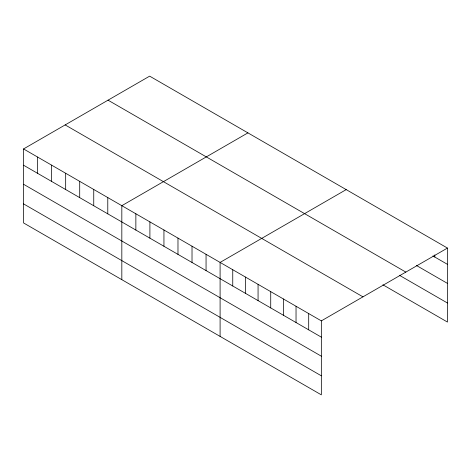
<?xml version="1.0" encoding="UTF-8"?>
<svg xmlns="http://www.w3.org/2000/svg" width="471" height="471" viewBox="0 0 471 471"><rect width="100%" height="100%" fill="white"/><g stroke="black" fill="none" stroke-linecap="round" stroke-linejoin="round"><path stroke-width="0.71" d="M23.55 148.942L321.346 320.875L321.346 394.857L23.55 222.93L23.55 148.942L149.654 76.143L447.45 248.07L447.45 322.058L382.899 284.79M247.923 132.875L121.824 205.68L121.824 279.668M346.197 189.613L220.098 262.418L220.098 336.4M321.346 320.875L447.45 248.07M432.896 255.941L447.45 264.343M416.441 265.485L447.45 283.389M108.036 100.164L405.837 272.097M399.355 275.247L447.45 303.012M65.163 124.921L362.964 296.854M23.55 165.215L321.346 337.148M23.55 184.261L321.346 356.194M23.55 203.884L321.346 375.817M434.792 254.917L434.792 257.036M308.693 313.568L308.693 329.841M296.035 306.262L296.035 322.535M283.377 298.955L283.377 315.229M270.725 291.649L270.725 307.922M258.067 284.343L258.067 300.616M245.409 277.036L245.409 293.309M232.751 269.724L232.751 285.997M206.057 254.316L206.057 270.589M192.021 246.209L192.021 262.482M177.979 238.102L177.979 254.375M163.943 230.001L163.943 246.268M149.902 221.894L149.902 238.167M135.86 213.787L135.86 230.06M107.782 197.579L107.782 213.852M93.747 189.472L93.747 205.745M79.705 181.364L79.705 197.637M65.669 173.263L65.669 189.536M51.627 165.156L51.627 181.429M37.592 157.049L37.592 173.322"/></g></svg>
